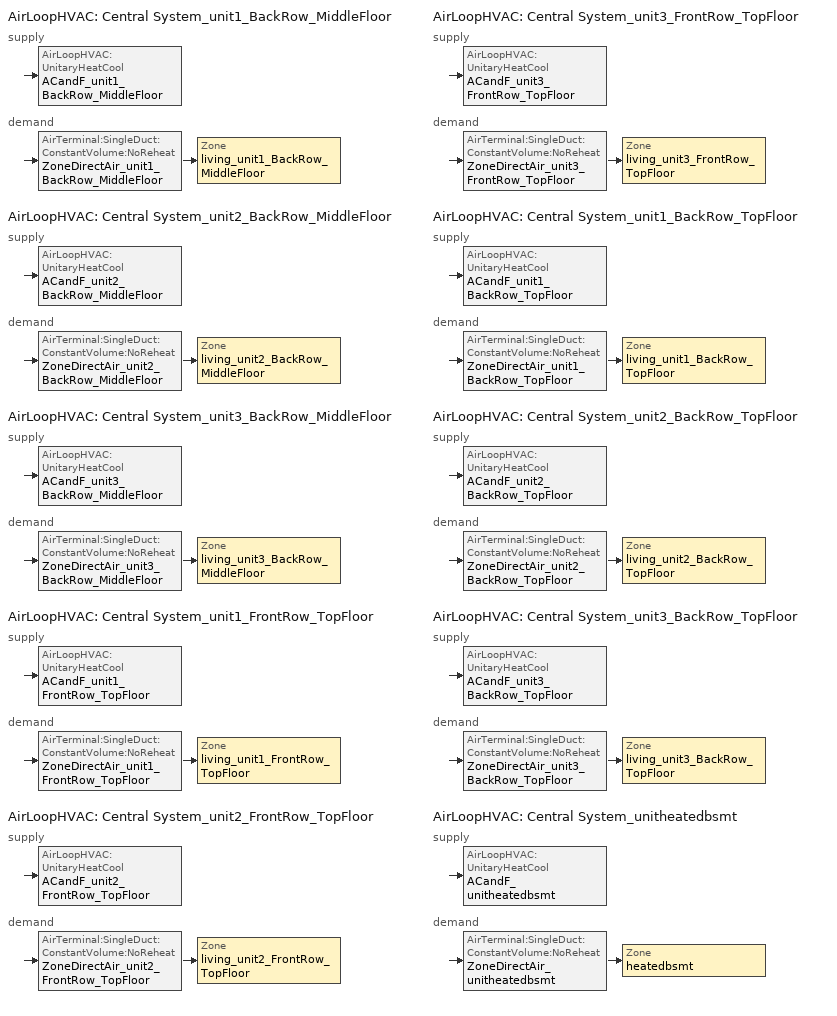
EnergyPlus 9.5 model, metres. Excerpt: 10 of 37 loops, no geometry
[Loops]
AirLoopHVAC 'Central System_unit1_BackRow_MiddleFloor'
 supply: AirLoopHVAC:UnitaryHeatCool 'ACandF_unit1_BackRow_MiddleFloor'
 demand: AirTerminal:SingleDuct:ConstantVolume:NoReheat 'ZoneDirectAir_unit1_BackRow_MiddleFloor' > Zone 'living_unit1_BackRow_MiddleFloor'
AirLoopHVAC 'Central System_unit2_BackRow_MiddleFloor'
 supply: AirLoopHVAC:UnitaryHeatCool 'ACandF_unit2_BackRow_MiddleFloor'
 demand: AirTerminal:SingleDuct:ConstantVolume:NoReheat 'ZoneDirectAir_unit2_BackRow_MiddleFloor' > Zone 'living_unit2_BackRow_MiddleFloor'
AirLoopHVAC 'Central System_unit3_BackRow_MiddleFloor'
 supply: AirLoopHVAC:UnitaryHeatCool 'ACandF_unit3_BackRow_MiddleFloor'
 demand: AirTerminal:SingleDuct:ConstantVolume:NoReheat 'ZoneDirectAir_unit3_BackRow_MiddleFloor' > Zone 'living_unit3_BackRow_MiddleFloor'
AirLoopHVAC 'Central System_unit1_FrontRow_TopFloor'
 supply: AirLoopHVAC:UnitaryHeatCool 'ACandF_unit1_FrontRow_TopFloor'
 demand: AirTerminal:SingleDuct:ConstantVolume:NoReheat 'ZoneDirectAir_unit1_FrontRow_TopFloor' > Zone 'living_unit1_FrontRow_TopFloor'
AirLoopHVAC 'Central System_unit2_FrontRow_TopFloor'
 supply: AirLoopHVAC:UnitaryHeatCool 'ACandF_unit2_FrontRow_TopFloor'
 demand: AirTerminal:SingleDuct:ConstantVolume:NoReheat 'ZoneDirectAir_unit2_FrontRow_TopFloor' > Zone 'living_unit2_FrontRow_TopFloor'
AirLoopHVAC 'Central System_unit3_FrontRow_TopFloor'
 supply: AirLoopHVAC:UnitaryHeatCool 'ACandF_unit3_FrontRow_TopFloor'
 demand: AirTerminal:SingleDuct:ConstantVolume:NoReheat 'ZoneDirectAir_unit3_FrontRow_TopFloor' > Zone 'living_unit3_FrontRow_TopFloor'
AirLoopHVAC 'Central System_unit1_BackRow_TopFloor'
 supply: AirLoopHVAC:UnitaryHeatCool 'ACandF_unit1_BackRow_TopFloor'
 demand: AirTerminal:SingleDuct:ConstantVolume:NoReheat 'ZoneDirectAir_unit1_BackRow_TopFloor' > Zone 'living_unit1_BackRow_TopFloor'
AirLoopHVAC 'Central System_unit2_BackRow_TopFloor'
 supply: AirLoopHVAC:UnitaryHeatCool 'ACandF_unit2_BackRow_TopFloor'
 demand: AirTerminal:SingleDuct:ConstantVolume:NoReheat 'ZoneDirectAir_unit2_BackRow_TopFloor' > Zone 'living_unit2_BackRow_TopFloor'
AirLoopHVAC 'Central System_unit3_BackRow_TopFloor'
 supply: AirLoopHVAC:UnitaryHeatCool 'ACandF_unit3_BackRow_TopFloor'
 demand: AirTerminal:SingleDuct:ConstantVolume:NoReheat 'ZoneDirectAir_unit3_BackRow_TopFloor' > Zone 'living_unit3_BackRow_TopFloor'
AirLoopHVAC 'Central System_unitheatedbsmt'
 supply: AirLoopHVAC:UnitaryHeatCool 'ACandF_unitheatedbsmt'
 demand: AirTerminal:SingleDuct:ConstantVolume:NoReheat 'ZoneDirectAir_unitheatedbsmt' > Zone 'heatedbsmt'
[ThermostatSetpoint:DualSetpoint]
thermostat_living Dual SP Control: Heating Setpoint Temperature Schedule=heating_sch; Cooling Setpoint Temperature Schedule=cooling_sch
[Sizing:Zone] Zone Cooling Design Supply Air Temperature Input Method=SupplyAirTemperature; Zone Cooling Design Supply Air Temperature {C}=12; Zone Heating Design Supply Air Temperature Input Method=SupplyAirTemperature; Zone Heating Design Supply Air Temperature {C}=50; Zone Heating Design Supply Air Humidity Ratio {kgWater/kgDryAir}=0.008; Cooling Design Air Flow Method=DesignDay; Cooling Minimum Air Flow per Zone Floor Area {m3/s-m2}=0.000762; Heating Design Air Flow Method=DesignDay; Heating Maximum Air Flow per Zone Floor Area {m3/s-m2}=0.002032; Heating Maximum Air Flow {m3/s}=0.141576; Heating Maximum Air Flow Fraction=0.3
Name | Zone Cooling Design Supply Air Humidity Ratio {kgWater/kgDryAir} | Design Specification Outdoor Air Object
living_unit1_BackRow_MiddleFloor | 0.0081 | SZ_DSOA_living_unit1_BackRow_MiddleFloor
living_unit2_BackRow_MiddleFloor | 0.0081 | SZ_DSOA_living_unit2_BackRow_MiddleFloor
living_unit3_BackRow_MiddleFloor | 0.0081 | SZ_DSOA_living_unit3_BackRow_MiddleFloor
living_unit1_FrontRow_TopFloor | 0.0081 | SZ_DSOA_living_unit1_FrontRow_TopFloor
living_unit2_FrontRow_TopFloor | 0.0081 | SZ_DSOA_living_unit2_FrontRow_TopFloor
living_unit3_FrontRow_TopFloor | 0.0081 | SZ_DSOA_living_unit3_FrontRow_TopFloor
living_unit1_BackRow_TopFloor | 0.0081 | SZ_DSOA_living_unit1_BackRow_TopFloor
living_unit2_BackRow_TopFloor | 0.0081 | SZ_DSOA_living_unit2_BackRow_TopFloor
living_unit3_BackRow_TopFloor | 0.0081 | SZ_DSOA_living_unit3_BackRow_TopFloor
heatedbsmt | 0.008 | SZ_DSOAheatedbsmt
[Sizing:System] Type of Load to Size On=Sensible; Design Outdoor Air Flow Rate {m3/s}=autosize; Central Heating Maximum System Air Flow Ratio=1; Preheat Design Temperature {C}=7; Preheat Design Humidity Ratio {kgWater/kgDryAir}=0.008; Precool Design Temperature {C}=11; Precool Design Humidity Ratio {kgWater/kgDryAir}=0.008; Central Cooling Design Supply Air Temperature {C}=12; Central Heating Design Supply Air Temperature {C}=50; Tpye of Zone Sum to Use=NonCoincident; 100% Outdoor Air in Cooling=No; 100% Outdoor Air in Heating=No; Central Cooling Design Supply Air Humidity Ratio {kgWater/kgDryAir}=0.008; Central Heating Design Supply Air Humidity Ratio {kgWater/kgDryAir}=0.008; Cooling Supply Air Flow Rate Method=DesignDay; Heating Supply Air Flow Rate Method=DesignDay; Zone Maximum Outdoor Air Fraction=1; Cooling Design Capacity Method=CoolingDesignCapacity; Cooling Design Capacity {W}=autosize; Heating Design Capacity Method=HeatingDesignCapacity; Heating Design Capacity {W}=autosize; Central Cooling Capacity Control Method=OnOff
Central System_unit1_BackRow_MiddleFloor; Central System_unit2_BackRow_MiddleFloor; Central System_unit3_BackRow_MiddleFloor; Central System_unit1_FrontRow_TopFloor; Central System_unit2_FrontRow_TopFloor; Central System_unit3_FrontRow_TopFloor; Central System_unit1_BackRow_TopFloor; Central System_unit2_BackRow_TopFloor; Central System_unit3_BackRow_TopFloor; Central System_unitheatedbsmt
[ZoneControl:Thermostat] Control Type Schedule=zone_control_type; Control 1=thermostat_living Dual SP Control
Name | Zone or ZoneList | Zone
Zone Thermostat_unit1_BackRow_MiddleFloor | living_unit1_BackRow_MiddleFloor
Zone Thermostat_unit2_BackRow_MiddleFloor | living_unit2_BackRow_MiddleFloor
Zone Thermostat_unit3_BackRow_MiddleFloor | living_unit3_BackRow_MiddleFloor
Zone Thermostat_unit1_FrontRow_TopFloor | living_unit1_FrontRow_TopFloor
Zone Thermostat_unit2_FrontRow_TopFloor | living_unit2_FrontRow_TopFloor
Zone Thermostat_unit3_FrontRow_TopFloor | living_unit3_FrontRow_TopFloor
Zone Thermostat_unit1_BackRow_TopFloor | living_unit1_BackRow_TopFloor
Zone Thermostat_unit2_BackRow_TopFloor | living_unit2_BackRow_TopFloor
Zone Thermostat_unit3_BackRow_TopFloor | living_unit3_BackRow_TopFloor
Zone Thermostat_unitheatedbsmt |  | heatedbsmt
[AirTerminal:SingleDuct:ConstantVolume:NoReheat] Availability Schedule=always_avail; Maximum Air Flow Rate {m3/s}=autosize
ZoneDirectAir_unit1_BackRow_MiddleFloor; ZoneDirectAir_unit2_BackRow_MiddleFloor; ZoneDirectAir_unit3_BackRow_MiddleFloor; ZoneDirectAir_unit1_FrontRow_TopFloor; ZoneDirectAir_unit2_FrontRow_TopFloor; ZoneDirectAir_unit3_FrontRow_TopFloor; ZoneDirectAir_unit1_BackRow_TopFloor; ZoneDirectAir_unit2_BackRow_TopFloor; ZoneDirectAir_unit3_BackRow_TopFloor; ZoneDirectAir_unitheatedbsmt
[DesignSpecification:OutdoorAir] Outdoor Air Method=Flow/Zone; Outdoor Air Flow per Person {m3/s-person}=0; Outdoor Air Flow per Zone {m3/s}=0.0212376
SZ_DSOA_living_unit1_BackRow_MiddleFloor; SZ_DSOA_living_unit2_BackRow_MiddleFloor; SZ_DSOA_living_unit3_BackRow_MiddleFloor; SZ_DSOA_living_unit1_FrontRow_TopFloor; SZ_DSOA_living_unit2_FrontRow_TopFloor; SZ_DSOA_living_unit3_FrontRow_TopFloor; SZ_DSOA_living_unit1_BackRow_TopFloor; SZ_DSOA_living_unit2_BackRow_TopFloor; SZ_DSOA_living_unit3_BackRow_TopFloor; SZ_DSOAheatedbsmt
[Coil:Cooling:DX:SingleSpeed] Availability Schedule=always_avail; Gross Rated Total Cooling Capacity {W}=autosize; Gross Rated Sensible Heat Ratio=autosize; Gross Rated Cooling COP=4.06853; Rated Air Flow Rate {m3/s}=autosize; Total Cooling Capacity Function of Temperature Curve=Cool-Cap-FT; Total Cooling Capacity Function of Flow Fraction Curve=ConstantCubic; Energy Input Ratio Function of Temperature Curve=Cool-EIR-FT; Energy Input Ratio Function of Flow Fraction Curve=ConstantCubic; Part Load Fraction Correlation Curve=Cool-PLF-fPLR
DX Cooling Coil_unit1_BackRow_MiddleFloor; DX Cooling Coil_unit2_BackRow_MiddleFloor; DX Cooling Coil_unit3_BackRow_MiddleFloor; DX Cooling Coil_unit1_FrontRow_TopFloor; DX Cooling Coil_unit2_FrontRow_TopFloor; DX Cooling Coil_unit3_FrontRow_TopFloor; DX Cooling Coil_unit1_BackRow_TopFloor; DX Cooling Coil_unit2_BackRow_TopFloor; DX Cooling Coil_unit3_BackRow_TopFloor; DX Cooling Coil_unitheatedbsmt
[Fan:OnOff] Availability Schedule=always_avail
Name | Fan Efficiency   #From the study from Dave... | Pressure Rise {Pa}   #based on 0.5W/cfm assuming 1200 cfm,motor eff = 0.65 @ 400cfm/ton and fan eff = 0.58... | Maximum Flow Rate {m3/s} | Motor Efficiency   #From the study from Dave @ 400cfm/ton and back calculating for seer > 13... | Motor In Airstream Fraction | Fan Efficiency			# Fan consumption added during post-processing @ 2.8 cfm/W | Pressure Rise {Pa} | Motor Efficiency | Fan Efficiency			 # Fan consumption added during post-processing @ 2.8 cfm/W
Supply Fan_unit1_BackRow_MiddleFloor; Supply Fan_unit2_BackRow_MiddleFloor; Supply Fan_unit3_BackRow_MiddleFloor; Supply Fan_unit1_FrontRow_TopFloor; Supply Fan_unit2_FrontRow_TopFloor; Supply Fan_unit3_FrontRow_TopFloor; Supply Fan_unit1_BackRow_TopFloor; Supply Fan_unit2_BackRow_TopFloor; Supply Fan_unit3_BackRow_TopFloor; Supply Fan_unitheatedbsmt | 0.50054 | 400 | autosize | 0.863 | 1
OASupplyFan_unit1_BackRow_MiddleFloor; OASupplyFan_unit2_BackRow_MiddleFloor; OASupplyFan_unit3_BackRow_MiddleFloor; OASupplyFan_unit1_FrontRow_TopFloor; OASupplyFan_unit2_FrontRow_TopFloor; OASupplyFan_unit3_FrontRow_TopFloor; OASupplyFan_unit1_BackRow_TopFloor; OASupplyFan_unit2_BackRow_TopFloor; OASupplyFan_unit3_BackRow_TopFloor; OASupplyFan_unitheatedbsmt |  |  | 0.0212376 |  | 0 | 0.6 | 454.046 | 1
OAExhaustFan_unit1_BackRow_MiddleFloor; OAExhaustFan_unit2_BackRow_MiddleFloor; OAExhaustFan_unit3_BackRow_MiddleFloor; OAExhaustFan_unit1_FrontRow_TopFloor; OAExhaustFan_unit2_FrontRow_TopFloor; OAExhaustFan_unit3_FrontRow_TopFloor; OAExhaustFan_unit1_BackRow_TopFloor; OAExhaustFan_unit2_BackRow_TopFloor; OAExhaustFan_unit3_BackRow_TopFloor; OAExhaustFan_unitheatedbsmt |  |  | 0.0212376 |  | 0 |  | 454.046 | 1 | 0.6
[AirLoopHVAC] Design Supply Air Flow Rate {m3/s}=autosize
Central System_unit1_BackRow_MiddleFloor; Central System_unit2_BackRow_MiddleFloor; Central System_unit3_BackRow_MiddleFloor; Central System_unit1_FrontRow_TopFloor; Central System_unit2_FrontRow_TopFloor; Central System_unit3_FrontRow_TopFloor; Central System_unit1_BackRow_TopFloor; Central System_unit2_BackRow_TopFloor; Central System_unit3_BackRow_TopFloor; Central System_unitheatedbsmt
[AirLoopHVAC:UnitaryHeatCool] Availability Schedule=always_avail; Supply Air Fan Operating Mode Schedule=fan_cycle; Maximum Supply Air Temperature {C}=80; Supply Air Flow Rate During Cooling Operation {m3/s}=autosize; Supply Air Flow Rate During Heating Operation {m3/s}=autosize; Supply Air Flow Rate When No Cooling or Heating is Needed {m3/s}=0; Fan Placement=BlowThrough; Dehumidification Control Type=None
Name | Controlling Zone or Thermostat Location | Supply Fan | Heating Coil | Cooling Coil
ACandF_unit1_BackRow_MiddleFloor | living_unit1_BackRow_MiddleFloor | Supply Fan_unit1_BackRow_MiddleFloor | Main electric Heating Coil_unit1_BackRow_MiddleFloor | DX Cooling Coil_unit1_BackRow_MiddleFloor
ACandF_unit2_BackRow_MiddleFloor | living_unit2_BackRow_MiddleFloor | Supply Fan_unit2_BackRow_MiddleFloor | Main electric Heating Coil_unit2_BackRow_MiddleFloor | DX Cooling Coil_unit2_BackRow_MiddleFloor
ACandF_unit3_BackRow_MiddleFloor | living_unit3_BackRow_MiddleFloor | Supply Fan_unit3_BackRow_MiddleFloor | Main electric Heating Coil_unit3_BackRow_MiddleFloor | DX Cooling Coil_unit3_BackRow_MiddleFloor
ACandF_unit1_FrontRow_TopFloor | living_unit1_FrontRow_TopFloor | Supply Fan_unit1_FrontRow_TopFloor | Main electric Heating Coil_unit1_FrontRow_TopFloor | DX Cooling Coil_unit1_FrontRow_TopFloor
ACandF_unit2_FrontRow_TopFloor | living_unit2_FrontRow_TopFloor | Supply Fan_unit2_FrontRow_TopFloor | Main electric Heating Coil_unit2_FrontRow_TopFloor | DX Cooling Coil_unit2_FrontRow_TopFloor
ACandF_unit3_FrontRow_TopFloor | living_unit3_FrontRow_TopFloor | Supply Fan_unit3_FrontRow_TopFloor | Main electric Heating Coil_unit3_FrontRow_TopFloor | DX Cooling Coil_unit3_FrontRow_TopFloor
ACandF_unit1_BackRow_TopFloor | living_unit1_BackRow_TopFloor | Supply Fan_unit1_BackRow_TopFloor | Main electric Heating Coil_unit1_BackRow_TopFloor | DX Cooling Coil_unit1_BackRow_TopFloor
ACandF_unit2_BackRow_TopFloor | living_unit2_BackRow_TopFloor | Supply Fan_unit2_BackRow_TopFloor | Main electric Heating Coil_unit2_BackRow_TopFloor | DX Cooling Coil_unit2_BackRow_TopFloor
ACandF_unit3_BackRow_TopFloor | living_unit3_BackRow_TopFloor | Supply Fan_unit3_BackRow_TopFloor | Main electric Heating Coil_unit3_BackRow_TopFloor | DX Cooling Coil_unit3_BackRow_TopFloor
ACandF_unitheatedbsmt | heatedbsmt | Supply Fan_unitheatedbsmt | Main electric Heating Coil_unitheatedbsmt | DX Cooling Coil_unitheatedbsmt
[Coil:Heating:electric] Availability Schedule=always_avail; Efficiency=1; Nominal Capacity {W}=autosize
Main electric heating coil_unit1_BackRow_MiddleFloor; Main electric heating coil_unit2_BackRow_MiddleFloor; Main electric heating coil_unit3_BackRow_MiddleFloor; Main electric heating coil_unit1_FrontRow_TopFloor; Main electric heating coil_unit2_FrontRow_TopFloor; Main electric heating coil_unit3_FrontRow_TopFloor; Main electric heating coil_unit1_BackRow_TopFloor; Main electric heating coil_unit2_BackRow_TopFloor; Main electric heating coil_unit3_BackRow_TopFloor; Main electric heating coil_unitheatedbsmt
[Zone equipment]
living_unit1_BackRow_MiddleFloor: ZoneDirectAir_unit1_BackRow_MiddleFloor, ERV_unit1_BackRow_MiddleFloor
living_unit2_BackRow_MiddleFloor: ZoneDirectAir_unit2_BackRow_MiddleFloor, ERV_unit2_BackRow_MiddleFloor
living_unit3_BackRow_MiddleFloor: ZoneDirectAir_unit3_BackRow_MiddleFloor, ERV_unit3_BackRow_MiddleFloor
living_unit1_FrontRow_TopFloor: ZoneDirectAir_unit1_FrontRow_TopFloor, ERV_unit1_FrontRow_TopFloor
living_unit2_FrontRow_TopFloor: ZoneDirectAir_unit2_FrontRow_TopFloor, ERV_unit2_FrontRow_TopFloor
living_unit3_FrontRow_TopFloor: ZoneDirectAir_unit3_FrontRow_TopFloor, ERV_unit3_FrontRow_TopFloor
living_unit1_BackRow_TopFloor: ZoneDirectAir_unit1_BackRow_TopFloor, ERV_unit1_BackRow_TopFloor
living_unit2_BackRow_TopFloor: ZoneDirectAir_unit2_BackRow_TopFloor, ERV_unit2_BackRow_TopFloor
living_unit3_BackRow_TopFloor: ZoneDirectAir_unit3_BackRow_TopFloor, ERV_unit3_BackRow_TopFloor
heatedbsmt: ZoneDirectAir_unitheatedbsmt, ERV_unitheatedbsmt
[ZoneHVAC:EnergyRecoveryVentilator] Availability Schedule=always_avail; Supply Air Flow Rate {m3/s}=0.0212376; Exhaust Air Flow Rate {m3/s}=0.0212376
Name | Heat Exchanger | Supply Air Fan | Exhaust Air Fan
ERV_unit1_BackRow_MiddleFloor | OA_Heat_Recovery_Unit1_BackRow_MiddleFloor | OASupplyFan_unit1_BackRow_MiddleFloor | OAExhaustFan_unit1_BackRow_MiddleFloor
ERV_unit2_BackRow_MiddleFloor | OA_Heat_Recovery_Unit2_BackRow_MiddleFloor | OASupplyFan_unit2_BackRow_MiddleFloor | OAExhaustFan_unit2_BackRow_MiddleFloor
ERV_unit3_BackRow_MiddleFloor | OA_Heat_Recovery_Unit3_BackRow_MiddleFloor | OASupplyFan_unit3_BackRow_MiddleFloor | OAExhaustFan_unit3_BackRow_MiddleFloor
ERV_unit1_FrontRow_TopFloor | OA_Heat_Recovery_Unit1_FrontRow_TopFloor | OASupplyFan_unit1_FrontRow_TopFloor | OAExhaustFan_unit1_FrontRow_TopFloor
ERV_unit2_FrontRow_TopFloor | OA_Heat_Recovery_Unit2_FrontRow_TopFloor | OASupplyFan_unit2_FrontRow_TopFloor | OAExhaustFan_unit2_FrontRow_TopFloor
ERV_unit3_FrontRow_TopFloor | OA_Heat_Recovery_Unit3_FrontRow_TopFloor | OASupplyFan_unit3_FrontRow_TopFloor | OAExhaustFan_unit3_FrontRow_TopFloor
ERV_unit1_BackRow_TopFloor | OA_Heat_Recovery_Unit1_BackRow_TopFloor | OASupplyFan_unit1_BackRow_TopFloor | OAExhaustFan_unit1_BackRow_TopFloor
ERV_unit2_BackRow_TopFloor | OA_Heat_Recovery_Unit2_BackRow_TopFloor | OASupplyFan_unit2_BackRow_TopFloor | OAExhaustFan_unit2_BackRow_TopFloor
ERV_unit3_BackRow_TopFloor | OA_Heat_Recovery_Unit3_BackRow_TopFloor | OASupplyFan_unit3_BackRow_TopFloor | OAExhaustFan_unit3_BackRow_TopFloor
ERV_unitheatedbsmt | OA_Heat_Recovery_Unitheatedbsmt | OASupplyFan_unitheatedbsmt | OAExhaustFan_unitheatedbsmt
[HeatExchanger:AirToAir:SensibleAndLatent] Availability Schedule=always_off; Nominal Supply Air Flow Rate {m3/s}=0.0212376; Sensible Effectiveness at 100% Heating Air Flow=0.65; Latent Effectiveness at 100% Heating Air Flow=0; Sensible Effectiveness at 75% Heating Air Flow=0.65; Latent Effectiveness at 75% Heating Air Flow=0; Sensible Effectiveness at 100% Cooling Air Flow=0.65; Latent Effectiveness at 100% Cooling Air Flow=0; Sensible Effectiveness at 75% Cooling Air Flow=0.65; Latent Effectiveness at 75% Cooling Air Flow=0; Nominal Electric Power {W}=0; Supply Air Outlet Temperature Control=No; Heat Exchanger Type=Plate; Frost Control Type=None; Threshold Temperature {C}=-16.8333; Initial Defrost Time Fraction=0.083; Rate of Defrost Time Fraction Increase {1/K}=0.0216; Economizer Lockout=No
OA_Heat_Recovery_Unit1_BackRow_MiddleFloor; OA_Heat_Recovery_Unit2_BackRow_MiddleFloor; OA_Heat_Recovery_Unit3_BackRow_MiddleFloor; OA_Heat_Recovery_Unit1_FrontRow_TopFloor; OA_Heat_Recovery_Unit2_FrontRow_TopFloor; OA_Heat_Recovery_Unit3_FrontRow_TopFloor; OA_Heat_Recovery_Unit1_BackRow_TopFloor; OA_Heat_Recovery_Unit2_BackRow_TopFloor; OA_Heat_Recovery_Unit3_BackRow_TopFloor; OA_Heat_Recovery_Unitheatedbsmt
[Schedule:Compact]
zone_control_type: Through: 12/31, For: AllDays, Until 24:00, 4
always_avail: Through: 12/31, For: AllDays, Until: 24:00, 1
always_off; fan_cycle: Through: 12/31, For: AllDays, Until: 24:00, 0
heating_sch: Through: 12/31, For: AllDays, Until: 24:00, 22.2222
cooling_sch: Through: 12/31, For: AllDays, Until: 24:00, 23.8889
[Curve:Biquadratic] Minimum Value of x=-100; Maximum Value of x=100; Minimum Value of y=-100; Maximum Value of y=100
Name | Coefficient1 Constant | Coefficient2 x | Coefficient3 x**2 | Coefficient4 y | Coefficient5 y**2 | Coefficient6 x*y
Cool-Cap-fT | 1.26489 | -0.035055 | 0.00211086 | -0.00152689 | -7.0308e-06 | -0.000469184
Cool-EIR-fT | 0.384024 | 0.0296967 | -0.00113293 | 0.00649067 | 0.000262699 | -0.000120722
[Curve:Quadratic]
Cool-PLF-fPLR: Coefficient1 Constant=0.801414; Coefficient2 x=0.237447; Coefficient3 x**2=-0.0393773; Minimum Value of x=0; Maximum Value of x=1; Minimum Curve Output=0.7; Maximum Curve Output=1
[Curve:Cubic]
ConstantCubic: Coefficient1 Constant=1; Coefficient2 x=0; Coefficient3 x**2=0; Coefficient4 x**3=0; Minimum Value of x=-100; Maximum Value of x=100
